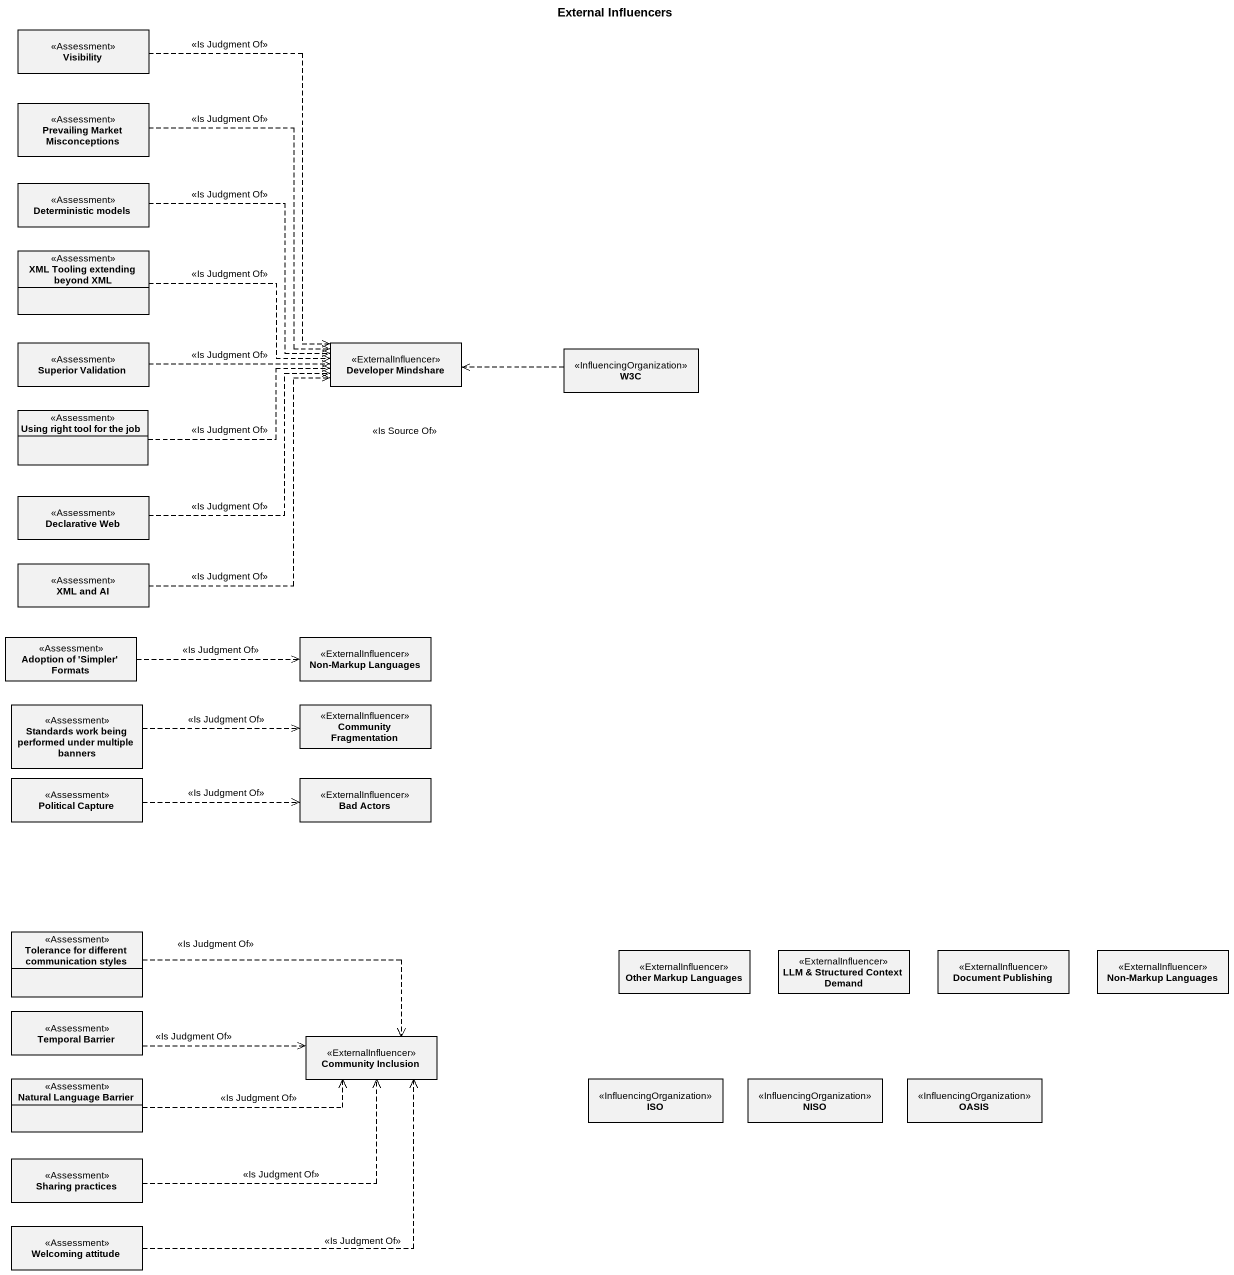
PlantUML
@startuml
title External Influencers
hide circle
hide empty members
class Visibility <<Assessment>>
class "Prevailing Market Misconceptions" as Prevailing_Market <<Assessment>>
class "Deterministic models" as Deterministic_models <<Assessment>>
class "XML Tooling extending beyond XML" as XML_Tooling_extending <<Assessment>>
class "Superior Validation" as Superior_Validation <<Assessment>>
class "Developer Mindshare" as Developer_Mindshare <<ExternalInfluencer>>
class W3C <<InfluencingOrganization>>
class "Using right tool for the job" as Using_right_tool_for_the_job <<Assessment>>
class "Declarative Web" as Declarative_Web <<Assessment>>
class "XML and AI" as XML_and_AI <<Assessment>>
class "Adoption of 'Simpler' Formats" as Adoption_of_Simpler_Formats <<Assessment>>
class "Non-Markup Languages" as Non_Markup_Languages <<ExternalInfluencer>>
class "Standards work being performed under multiple banners" as Standards_work_being <<Assessment>>
class "Community Fragmentation" as Community_Fragmentation <<ExternalInfluencer>>
class "Political Capture" as Political_Capture <<Assessment>>
class "Bad Actors" as Bad_Actors <<ExternalInfluencer>>
class "Tolerance for different communication styles" as Tolerance_for_different <<Assessment>>
class "Other Markup Languages" as Other_Markup_Languages <<ExternalInfluencer>>
class "LLM & Structured Context Demand" as LLM_Structured_Context <<ExternalInfluencer>>
class "Document Publishing" as Document_Publishing <<ExternalInfluencer>>
class "Non-Markup Languages" as Non_Markup_Languages_2 <<ExternalInfluencer>>
class "Temporal Barrier" as Temporal_Barrier <<Assessment>>
class "Community Inclusion" as Community_Inclusion <<ExternalInfluencer>>
class "Natural Language Barrier" as Natural_Language_Barrier <<Assessment>>
class ISO <<InfluencingOrganization>>
class NISO <<InfluencingOrganization>>
class OASIS <<InfluencingOrganization>>
class "Sharing practices" as Sharing_practices <<Assessment>>
class "Welcoming attitude" as Welcoming_attitude <<Assessment>>
Visibility ..> Developer_Mindshare : <<Is Judgment Of>>
Prevailing_Market ..> Developer_Mindshare : <<Is Judgment Of>>
Deterministic_models .right.> Developer_Mindshare : <<Is Judgment Of>>
XML_Tooling_extending .right.> Developer_Mindshare : <<Is Judgment Of>>
Superior_Validation .right.> Developer_Mindshare : <<Is Judgment Of>>
W3C .left.> Developer_Mindshare : <<Is Source Of>>
Using_right_tool_for_the_job .right.> Developer_Mindshare : <<Is Judgment Of>>
Declarative_Web .right.> Developer_Mindshare : <<Is Judgment Of>>
XML_and_AI .up.> Developer_Mindshare : <<Is Judgment Of>>
Adoption_of_Simpler_Formats .right.> Non_Markup_Languages : <<Is Judgment Of>>
Standards_work_being .right.> Community_Fragmentation : <<Is Judgment Of>>
Political_Capture .right.> Bad_Actors : <<Is Judgment Of>>
Tolerance_for_different .right.> Community_Inclusion : <<Is Judgment Of>>
Temporal_Barrier .right.> Community_Inclusion : <<Is Judgment Of>>
Natural_Language_Barrier .right.> Community_Inclusion : <<Is Judgment Of>>
Sharing_practices .right.> Community_Inclusion : <<Is Judgment Of>>
Welcoming_attitude .up.> Community_Inclusion : <<Is Judgment Of>>
@enduml
